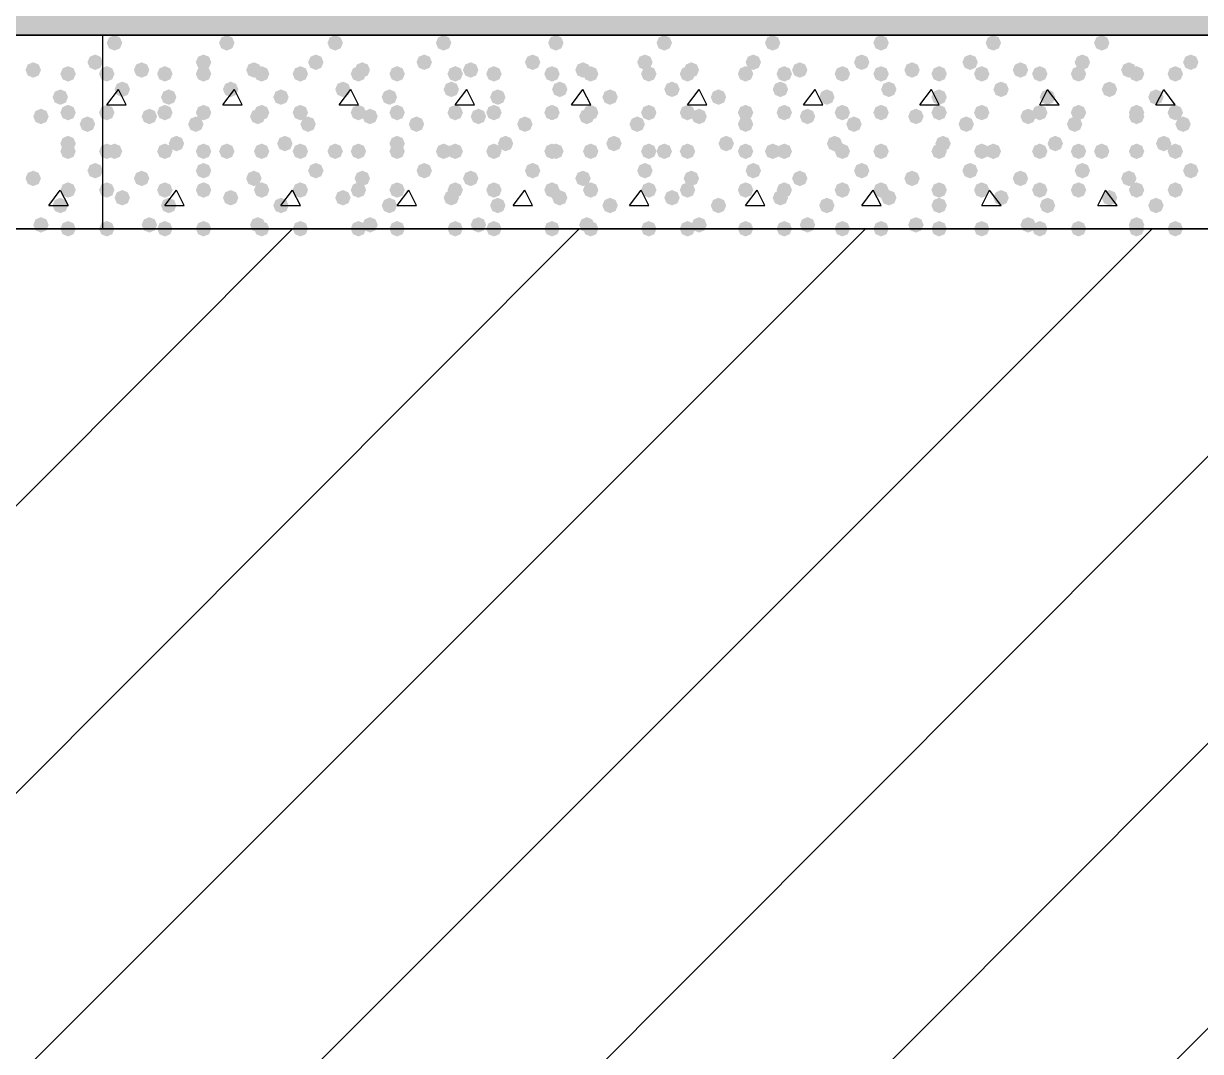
# Model space of a CAD drawing. Header units: millimetres. Extents: x 0 to 420, y 0 to 297.
# Drawn here: x 173.93 to 186.8, y 154.83 to 166.07 of the extents above; entities that cross this region are included whole.
import ezdxf

# ---------------------------------------------------------------- set-up
doc = ezdxf.new("R2010")
doc.units = ezdxf.units.MM
doc.layers.get('0').update_dxf_attribs({"linetype": 'CONTINUOUS'})

msp = doc.modelspace()

# ---------------------------------------------------------------- hatches: boundary and pattern name
at = {"true_color": 0x000008}
h = msp.add_hatch(color=0, dxfattribs=at)
h.paths.add_polyline_path([(378.544667, 177.927), (32.469667, 177.927), (378.544667, 165.946667)], flags=0)
h.paths.add_polyline_path([(32.469667, 177.927), (378.544667, 165.946667), (32.469667, 165.946667)], flags=0)
for points in [[(175.006, 165.862), (174.981129, 165.802204), (174.921333, 165.777333), (174.861538, 165.802204), (174.836667, 165.862), (174.861537, 165.921796), (174.921333, 165.946667), (174.981129, 165.921796)], [(176.233667, 165.862), (176.208796, 165.802204), (176.149, 165.777333), (176.089204, 165.802204), (176.064333, 165.862), (176.089204, 165.921796), (176.149, 165.946667), (176.208796, 165.921796)], [(177.419, 165.862), (177.394129, 165.802204), (177.334333, 165.777333), (177.274538, 165.802204), (177.249667, 165.862), (177.274537, 165.921796), (177.334333, 165.946667), (177.394129, 165.921796)], [(178.604333, 165.862), (178.579463, 165.802204), (178.519667, 165.777333), (178.459871, 165.802204), (178.435, 165.862), (178.459871, 165.921796), (178.519667, 165.946667), (178.579462, 165.921796)], [(179.832, 165.862), (179.807129, 165.802204), (179.747333, 165.777333), (179.687537, 165.802204), (179.662667, 165.862), (179.687537, 165.921796), (179.747333, 165.946667), (179.807129, 165.921796)], [(181.017333, 165.862), (180.992462, 165.802204), (180.932667, 165.777333), (180.872871, 165.802204), (180.848, 165.862), (180.872871, 165.921796), (180.932667, 165.946667), (180.992462, 165.921796)], [(182.202667, 165.862), (182.177796, 165.802204), (182.118, 165.777333), (182.058204, 165.802204), (182.033333, 165.862), (182.058204, 165.921796), (182.118, 165.946667), (182.177796, 165.921796)], [(183.388, 165.862), (183.363129, 165.802204), (183.303333, 165.777333), (183.243538, 165.802204), (183.218667, 165.862), (183.243537, 165.921796), (183.303333, 165.946667), (183.363129, 165.921796)], [(184.615667, 165.862), (184.590796, 165.802204), (184.531, 165.777333), (184.471204, 165.802204), (184.446333, 165.862), (184.471204, 165.921796), (184.531, 165.946667), (184.590796, 165.921796)], [(185.801, 165.862), (185.776129, 165.802204), (185.716333, 165.777333), (185.656538, 165.802204), (185.631667, 165.862), (185.656537, 165.921796), (185.716333, 165.946667), (185.776129, 165.921796)], [(175.302333, 165.565667), (175.277462, 165.505871), (175.217667, 165.481), (175.157871, 165.505871), (175.133, 165.565667), (175.157871, 165.625462), (175.217667, 165.650333), (175.277462, 165.625463)], [(175.979667, 165.650333), (175.954796, 165.590537), (175.895, 165.565667), (175.835204, 165.590537), (175.810333, 165.650333), (175.835204, 165.710129), (175.895, 165.735), (175.954796, 165.710129)], [(176.53, 165.565667), (176.505129, 165.505871), (176.445333, 165.481), (176.385538, 165.505871), (176.360667, 165.565667), (176.385537, 165.625462), (176.445333, 165.650333), (176.505129, 165.625463)], [(177.207333, 165.650333), (177.182462, 165.590537), (177.122667, 165.565667), (177.062871, 165.590537), (177.038, 165.650333), (177.062871, 165.710129), (177.122667, 165.735), (177.182462, 165.710129)], [(177.715333, 165.565667), (177.690462, 165.505871), (177.630667, 165.481), (177.570871, 165.505871), (177.546, 165.565667), (177.570871, 165.625462), (177.630667, 165.650333), (177.690462, 165.625463)], [(178.392667, 165.650333), (178.367796, 165.590537), (178.308, 165.565667), (178.248204, 165.590537), (178.223333, 165.650333), (178.248204, 165.710129), (178.308, 165.735), (178.367796, 165.710129)], [(178.900667, 165.565667), (178.875796, 165.505871), (178.816, 165.481), (178.756204, 165.505871), (178.731333, 165.565667), (178.756204, 165.625462), (178.816, 165.650333), (178.875796, 165.625463)], [(179.578, 165.650333), (179.553129, 165.590537), (179.493333, 165.565667), (179.433538, 165.590537), (179.408667, 165.650333), (179.433537, 165.710129), (179.493333, 165.735), (179.553129, 165.710129)], [(180.128333, 165.565667), (180.103462, 165.505871), (180.043667, 165.481), (179.983871, 165.505871), (179.959, 165.565667), (179.983871, 165.625462), (180.043667, 165.650333), (180.103462, 165.625463)], [(180.805667, 165.650333), (180.780796, 165.590537), (180.721, 165.565667), (180.661204, 165.590537), (180.636333, 165.650333), (180.661204, 165.710129), (180.721, 165.735), (180.780796, 165.710129)], [(181.313667, 165.565667), (181.288796, 165.505871), (181.229, 165.481), (181.169204, 165.505871), (181.144333, 165.565667), (181.169204, 165.625462), (181.229, 165.650333), (181.288796, 165.625463)], [(181.991, 165.650333), (181.966129, 165.590537), (181.906333, 165.565667), (181.846538, 165.590537), (181.821667, 165.650333), (181.846537, 165.710129), (181.906333, 165.735), (181.966129, 165.710129)], [(182.499, 165.565667), (182.474129, 165.505871), (182.414333, 165.481), (182.354537, 165.505871), (182.329667, 165.565667), (182.354537, 165.625462), (182.414333, 165.650333), (182.474129, 165.625463)], [(183.176333, 165.650333), (183.151462, 165.590537), (183.091667, 165.565667), (183.031871, 165.590537), (183.007, 165.650333), (183.031871, 165.710129), (183.091667, 165.735), (183.151462, 165.710129)], [(183.726667, 165.565667), (183.701796, 165.505871), (183.642, 165.481), (183.582204, 165.505871), (183.557333, 165.565667), (183.582204, 165.625462), (183.642, 165.650333), (183.701796, 165.625463)], [(184.361667, 165.650333), (184.336796, 165.590537), (184.277, 165.565667), (184.217204, 165.590537), (184.192333, 165.650333), (184.217204, 165.710129), (184.277, 165.735), (184.336796, 165.710129)], [(184.912, 165.565667), (184.887129, 165.505871), (184.827333, 165.481), (184.767538, 165.505871), (184.742667, 165.565667), (184.767537, 165.625462), (184.827333, 165.650333), (184.887129, 165.625463)], [(185.589333, 165.650333), (185.564462, 165.590537), (185.504667, 165.565667), (185.444871, 165.590537), (185.42, 165.650333), (185.444871, 165.710129), (185.504667, 165.735), (185.564462, 165.710129)], [(186.097333, 165.565667), (186.072462, 165.505871), (186.012667, 165.481), (185.952871, 165.505871), (185.928, 165.565667), (185.952871, 165.625462), (186.012667, 165.650333), (186.072462, 165.625463)], [(186.774667, 165.650333), (186.749796, 165.590537), (186.69, 165.565667), (186.630204, 165.590537), (186.605333, 165.650333), (186.630204, 165.710129), (186.69, 165.735), (186.749796, 165.710129)], [(174.921333, 165.523333), (174.896462, 165.463537), (174.836667, 165.438667), (174.776871, 165.463537), (174.752, 165.523333), (174.776871, 165.583129), (174.836667, 165.608), (174.896462, 165.583129)], [(175.556333, 165.523333), (175.531462, 165.463537), (175.471667, 165.438667), (175.411871, 165.463537), (175.387, 165.523333), (175.411871, 165.583129), (175.471667, 165.608), (175.531462, 165.583129)], [(175.979667, 165.523333), (175.954796, 165.463537), (175.895, 165.438667), (175.835204, 165.463537), (175.810333, 165.523333), (175.835204, 165.583129), (175.895, 165.608), (175.954796, 165.583129)], [(176.614667, 165.523333), (176.589796, 165.463537), (176.53, 165.438667), (176.470204, 165.463537), (176.445333, 165.523333), (176.470204, 165.583129), (176.53, 165.608), (176.589796, 165.583129)], [(177.038, 165.523333), (177.013129, 165.463537), (176.953333, 165.438667), (176.893538, 165.463537), (176.868667, 165.523333), (176.893537, 165.583129), (176.953333, 165.608), (177.013129, 165.583129)], [(177.673, 165.523333), (177.648129, 165.463537), (177.588333, 165.438667), (177.528538, 165.463537), (177.503667, 165.523333), (177.528537, 165.583129), (177.588333, 165.608), (177.648129, 165.583129)], [(178.096333, 165.523333), (178.071463, 165.463537), (178.011667, 165.438667), (177.951871, 165.463537), (177.927, 165.523333), (177.951871, 165.583129), (178.011667, 165.608), (178.071462, 165.583129)], [(178.731333, 165.523333), (178.706462, 165.463537), (178.646667, 165.438667), (178.586871, 165.463537), (178.562, 165.523333), (178.586871, 165.583129), (178.646667, 165.608), (178.706462, 165.583129)], [(179.154667, 165.523333), (179.129796, 165.463537), (179.07, 165.438667), (179.010204, 165.463537), (178.985333, 165.523333), (179.010204, 165.583129), (179.07, 165.608), (179.129796, 165.583129)], [(179.789667, 165.523333), (179.764796, 165.463537), (179.705, 165.438667), (179.645204, 165.463537), (179.620333, 165.523333), (179.645204, 165.583129), (179.705, 165.608), (179.764796, 165.583129)], [(180.213, 165.523333), (180.188129, 165.463537), (180.128333, 165.438667), (180.068537, 165.463537), (180.043667, 165.523333), (180.068537, 165.583129), (180.128333, 165.608), (180.188129, 165.583129)], [(180.848, 165.523333), (180.823129, 165.463537), (180.763333, 165.438667), (180.703537, 165.463537), (180.678667, 165.523333), (180.703537, 165.583129), (180.763333, 165.608), (180.823129, 165.583129)], [(181.271333, 165.523333), (181.246462, 165.463537), (181.186667, 165.438667), (181.126871, 165.463537), (181.102, 165.523333), (181.126871, 165.583129), (181.186667, 165.608), (181.246462, 165.583129)], [(181.906333, 165.523333), (181.881463, 165.463537), (181.821667, 165.438667), (181.761871, 165.463537), (181.737, 165.523333), (181.761871, 165.583129), (181.821667, 165.608), (181.881462, 165.583129)], [(182.329667, 165.523333), (182.304796, 165.463537), (182.245, 165.438667), (182.185204, 165.463537), (182.160333, 165.523333), (182.185204, 165.583129), (182.245, 165.608), (182.304796, 165.583129)], [(182.964667, 165.523333), (182.939796, 165.463537), (182.88, 165.438667), (182.820204, 165.463537), (182.795333, 165.523333), (182.820204, 165.583129), (182.88, 165.608), (182.939796, 165.583129)], [(183.388, 165.523333), (183.363129, 165.463537), (183.303333, 165.438667), (183.243538, 165.463537), (183.218667, 165.523333), (183.243537, 165.583129), (183.303333, 165.608), (183.363129, 165.583129)], [(184.023, 165.523333), (183.998129, 165.463537), (183.938333, 165.438667), (183.878537, 165.463537), (183.853667, 165.523333), (183.878537, 165.583129), (183.938333, 165.608), (183.998129, 165.583129)], [(184.488667, 165.523333), (184.463796, 165.463537), (184.404, 165.438667), (184.344204, 165.463537), (184.319333, 165.523333), (184.344204, 165.583129), (184.404, 165.608), (184.463796, 165.583129)], [(185.123667, 165.523333), (185.098796, 165.463537), (185.039, 165.438667), (184.979204, 165.463537), (184.954333, 165.523333), (184.979204, 165.583129), (185.039, 165.608), (185.098796, 165.583129)], [(185.547, 165.523333), (185.522129, 165.463537), (185.462333, 165.438667), (185.402537, 165.463537), (185.377667, 165.523333), (185.402537, 165.583129), (185.462333, 165.608), (185.522129, 165.583129)], [(186.182, 165.523333), (186.157129, 165.463537), (186.097333, 165.438667), (186.037537, 165.463537), (186.012667, 165.523333), (186.037537, 165.583129), (186.097333, 165.608), (186.157129, 165.583129)], [(186.605333, 165.523333), (186.580462, 165.463537), (186.520667, 165.438667), (186.460871, 165.463537), (186.436, 165.523333), (186.460871, 165.583129), (186.520667, 165.608), (186.580462, 165.583129)], [(175.090667, 165.354), (175.065796, 165.294204), (175.006, 165.269333), (174.946204, 165.294204), (174.921333, 165.354), (174.946204, 165.413796), (175.006, 165.438667), (175.065796, 165.413796)], [(176.276, 165.354), (176.251129, 165.294204), (176.191333, 165.269333), (176.131538, 165.294204), (176.106667, 165.354), (176.131537, 165.413796), (176.191333, 165.438667), (176.251129, 165.413796)], [(177.503667, 165.354), (177.478796, 165.294204), (177.419, 165.269333), (177.359204, 165.294204), (177.334333, 165.354), (177.359204, 165.413796), (177.419, 165.438667), (177.478796, 165.413796)], [(178.689, 165.354), (178.664129, 165.294204), (178.604333, 165.269333), (178.544537, 165.294204), (178.519667, 165.354), (178.544537, 165.413796), (178.604333, 165.438667), (178.664129, 165.413796)], [(179.874333, 165.354), (179.849463, 165.294204), (179.789667, 165.269333), (179.729871, 165.294204), (179.705, 165.354), (179.729871, 165.413796), (179.789667, 165.438667), (179.849462, 165.413796)], [(181.102, 165.354), (181.077129, 165.294204), (181.017333, 165.269333), (180.957538, 165.294204), (180.932667, 165.354), (180.957537, 165.413796), (181.017333, 165.438667), (181.077129, 165.413796)], [(182.287333, 165.354), (182.262462, 165.294204), (182.202667, 165.269333), (182.142871, 165.294204), (182.118, 165.354), (182.142871, 165.413796), (182.202667, 165.438667), (182.262462, 165.413796)], [(183.472667, 165.354), (183.447796, 165.294204), (183.388, 165.269333), (183.328204, 165.294204), (183.303333, 165.354), (183.328204, 165.413796), (183.388, 165.438667), (183.447796, 165.413796)], [(184.700333, 165.354), (184.675462, 165.294204), (184.615667, 165.269333), (184.555871, 165.294204), (184.531, 165.354), (184.555871, 165.413796), (184.615667, 165.438667), (184.675462, 165.413796)], [(185.885667, 165.354), (185.860796, 165.294204), (185.801, 165.269333), (185.741204, 165.294204), (185.716333, 165.354), (185.741204, 165.413796), (185.801, 165.438667), (185.860796, 165.413796)], [(175.598667, 165.269333), (175.573796, 165.209537), (175.514, 165.184667), (175.454204, 165.209537), (175.429333, 165.269333), (175.454204, 165.329129), (175.514, 165.354), (175.573796, 165.329129)], [(176.826333, 165.269333), (176.801462, 165.209537), (176.741667, 165.184667), (176.681871, 165.209537), (176.657, 165.269333), (176.681871, 165.329129), (176.741667, 165.354), (176.801462, 165.329129)], [(178.011667, 165.269333), (177.986796, 165.209537), (177.927, 165.184667), (177.867204, 165.209537), (177.842333, 165.269333), (177.867204, 165.329129), (177.927, 165.354), (177.986796, 165.329129)], [(179.197, 165.269333), (179.172129, 165.209537), (179.112333, 165.184667), (179.052538, 165.209537), (179.027667, 165.269333), (179.052537, 165.329129), (179.112333, 165.354), (179.172129, 165.329129)], [(180.424667, 165.269333), (180.399796, 165.209537), (180.34, 165.184667), (180.280204, 165.209537), (180.255333, 165.269333), (180.280204, 165.329129), (180.34, 165.354), (180.399796, 165.329129)], [(181.61, 165.269333), (181.585129, 165.209537), (181.525333, 165.184667), (181.465538, 165.209537), (181.440667, 165.269333), (181.465537, 165.329129), (181.525333, 165.354), (181.585129, 165.329129)], [(182.795333, 165.269333), (182.770462, 165.209537), (182.710667, 165.184667), (182.650871, 165.209537), (182.626, 165.269333), (182.650871, 165.329129), (182.710667, 165.354), (182.770462, 165.329129)], [(184.023, 165.269333), (183.998129, 165.209537), (183.938333, 165.184667), (183.878537, 165.209537), (183.853667, 165.269333), (183.878537, 165.329129), (183.938333, 165.354), (183.998129, 165.329129)], [(185.208333, 165.269333), (185.183462, 165.209537), (185.123667, 165.184667), (185.063871, 165.209537), (185.039, 165.269333), (185.063871, 165.329129), (185.123667, 165.354), (185.183462, 165.329129)], [(186.393667, 165.269333), (186.368796, 165.209537), (186.309, 165.184667), (186.249204, 165.209537), (186.224333, 165.269333), (186.249204, 165.329129), (186.309, 165.354), (186.368796, 165.329129)], [(174.921333, 165.1), (174.896462, 165.040204), (174.836667, 165.015333), (174.776871, 165.040204), (174.752, 165.1), (174.776871, 165.159796), (174.836667, 165.184667), (174.896462, 165.159796)], [(175.387, 165.057667), (175.362129, 164.997871), (175.302333, 164.973), (175.242538, 164.997871), (175.217667, 165.057667), (175.242537, 165.117462), (175.302333, 165.142333), (175.362129, 165.117463)], [(175.556333, 165.1), (175.531462, 165.040204), (175.471667, 165.015333), (175.411871, 165.040204), (175.387, 165.1), (175.411871, 165.159796), (175.471667, 165.184667), (175.531462, 165.159796)], [(175.979667, 165.1), (175.954796, 165.040204), (175.895, 165.015333), (175.835204, 165.040204), (175.810333, 165.1), (175.835204, 165.159796), (175.895, 165.184667), (175.954796, 165.159796)], [(176.572333, 165.057667), (176.547462, 164.997871), (176.487667, 164.973), (176.427871, 164.997871), (176.403, 165.057667), (176.427871, 165.117462), (176.487667, 165.142333), (176.547462, 165.117463)], [(176.614667, 165.1), (176.589796, 165.040204), (176.53, 165.015333), (176.470204, 165.040204), (176.445333, 165.1), (176.470204, 165.159796), (176.53, 165.184667), (176.589796, 165.159796)], [(177.038, 165.1), (177.013129, 165.040204), (176.953333, 165.015333), (176.893538, 165.040204), (176.868667, 165.1), (176.893537, 165.159796), (176.953333, 165.184667), (177.013129, 165.159796)], [(177.673, 165.1), (177.648129, 165.040204), (177.588333, 165.015333), (177.528538, 165.040204), (177.503667, 165.1), (177.528537, 165.159796), (177.588333, 165.184667), (177.648129, 165.159796)], [(177.8, 165.057667), (177.775129, 164.997871), (177.715333, 164.973), (177.655538, 164.997871), (177.630667, 165.057667), (177.655537, 165.117462), (177.715333, 165.142333), (177.775129, 165.117463)], [(178.096333, 165.1), (178.071463, 165.040204), (178.011667, 165.015333), (177.951871, 165.040204), (177.927, 165.1), (177.951871, 165.159796), (178.011667, 165.184667), (178.071462, 165.159796)], [(178.731333, 165.1), (178.706462, 165.040204), (178.646667, 165.015333), (178.586871, 165.040204), (178.562, 165.1), (178.586871, 165.159796), (178.646667, 165.184667), (178.706462, 165.159796)], [(178.985333, 165.057667), (178.960462, 164.997871), (178.900667, 164.973), (178.840871, 164.997871), (178.816, 165.057667), (178.840871, 165.117462), (178.900667, 165.142333), (178.960462, 165.117463)], [(179.154667, 165.1), (179.129796, 165.040204), (179.07, 165.015333), (179.010204, 165.040204), (178.985333, 165.1), (179.010204, 165.159796), (179.07, 165.184667), (179.129796, 165.159796)], [(179.789667, 165.1), (179.764796, 165.040204), (179.705, 165.015333), (179.645204, 165.040204), (179.620333, 165.1), (179.645204, 165.159796), (179.705, 165.184667), (179.764796, 165.159796)], [(180.170667, 165.057667), (180.145796, 164.997871), (180.086, 164.973), (180.026204, 164.997871), (180.001333, 165.057667), (180.026204, 165.117462), (180.086, 165.142333), (180.145796, 165.117463)], [(180.213, 165.1), (180.188129, 165.040204), (180.128333, 165.015333), (180.068537, 165.040204), (180.043667, 165.1), (180.068537, 165.159796), (180.128333, 165.184667), (180.188129, 165.159796)], [(180.848, 165.1), (180.823129, 165.040204), (180.763333, 165.015333), (180.703537, 165.040204), (180.678667, 165.1), (180.703537, 165.159796), (180.763333, 165.184667), (180.823129, 165.159796)], [(181.271333, 165.1), (181.246462, 165.040204), (181.186667, 165.015333), (181.126871, 165.040204), (181.102, 165.1), (181.126871, 165.159796), (181.186667, 165.184667), (181.246462, 165.159796)], [(181.398333, 165.057667), (181.373462, 164.997871), (181.313667, 164.973), (181.253871, 164.997871), (181.229, 165.057667), (181.253871, 165.117462), (181.313667, 165.142333), (181.373462, 165.117463)], [(181.906333, 165.1), (181.881463, 165.040204), (181.821667, 165.015333), (181.761871, 165.040204), (181.737, 165.1), (181.761871, 165.159796), (181.821667, 165.184667), (181.881462, 165.159796)], [(182.329667, 165.1), (182.304796, 165.040204), (182.245, 165.015333), (182.185204, 165.040204), (182.160333, 165.1), (182.185204, 165.159796), (182.245, 165.184667), (182.304796, 165.159796)], [(182.583667, 165.057667), (182.558796, 164.997871), (182.499, 164.973), (182.439204, 164.997871), (182.414333, 165.057667), (182.439204, 165.117462), (182.499, 165.142333), (182.558796, 165.117463)], [(182.964667, 165.1), (182.939796, 165.040204), (182.88, 165.015333), (182.820204, 165.040204), (182.795333, 165.1), (182.820204, 165.159796), (182.88, 165.184667), (182.939796, 165.159796)], [(183.388, 165.1), (183.363129, 165.040204), (183.303333, 165.015333), (183.243538, 165.040204), (183.218667, 165.1), (183.243537, 165.159796), (183.303333, 165.184667), (183.363129, 165.159796)], [(183.769, 165.057667), (183.744129, 164.997871), (183.684333, 164.973), (183.624538, 164.997871), (183.599667, 165.057667), (183.624537, 165.117462), (183.684333, 165.142333), (183.744129, 165.117463)], [(184.023, 165.1), (183.998129, 165.040204), (183.938333, 165.015333), (183.878537, 165.040204), (183.853667, 165.1), (183.878537, 165.159796), (183.938333, 165.184667), (183.998129, 165.159796)], [(184.488667, 165.1), (184.463796, 165.040204), (184.404, 165.015333), (184.344204, 165.040204), (184.319333, 165.1), (184.344204, 165.159796), (184.404, 165.184667), (184.463796, 165.159796)], [(184.996667, 165.057667), (184.971796, 164.997871), (184.912, 164.973), (184.852204, 164.997871), (184.827333, 165.057667), (184.852204, 165.117462), (184.912, 165.142333), (184.971796, 165.117463)], [(185.123667, 165.1), (185.098796, 165.040204), (185.039, 165.015333), (184.979204, 165.040204), (184.954333, 165.1), (184.979204, 165.159796), (185.039, 165.184667), (185.098796, 165.159796)], [(185.547, 165.1), (185.522129, 165.040204), (185.462333, 165.015333), (185.402537, 165.040204), (185.377667, 165.1), (185.402537, 165.159796), (185.462333, 165.184667), (185.522129, 165.159796)], [(186.182, 165.1), (186.157129, 165.040204), (186.097333, 165.015333), (186.037537, 165.040204), (186.012667, 165.1), (186.037537, 165.159796), (186.097333, 165.184667), (186.157129, 165.159796)], [(186.182, 165.057667), (186.157129, 164.997871), (186.097333, 164.973), (186.037537, 164.997871), (186.012667, 165.057667), (186.037537, 165.117462), (186.097333, 165.142333), (186.157129, 165.117463)], [(186.605333, 165.1), (186.580462, 165.040204), (186.520667, 165.015333), (186.460871, 165.040204), (186.436, 165.1), (186.460871, 165.159796), (186.520667, 165.184667), (186.580462, 165.159796)], [(175.895, 164.973), (175.870129, 164.913204), (175.810333, 164.888333), (175.750538, 164.913204), (175.725667, 164.973), (175.750537, 165.032796), (175.810333, 165.057667), (175.870129, 165.032796)], [(177.122667, 164.973), (177.097796, 164.913204), (177.038, 164.888333), (176.978204, 164.913204), (176.953333, 164.973), (176.978204, 165.032796), (177.038, 165.057667), (177.097796, 165.032796)], [(178.308, 164.973), (178.283129, 164.913204), (178.223333, 164.888333), (178.163538, 164.913204), (178.138667, 164.973), (178.163537, 165.032796), (178.223333, 165.057667), (178.283129, 165.032796)], [(179.493333, 164.973), (179.468462, 164.913204), (179.408667, 164.888333), (179.348871, 164.913204), (179.324, 164.973), (179.348871, 165.032796), (179.408667, 165.057667), (179.468462, 165.032796)], [(180.721, 164.973), (180.696129, 164.913204), (180.636333, 164.888333), (180.576538, 164.913204), (180.551667, 164.973), (180.576537, 165.032796), (180.636333, 165.057667), (180.696129, 165.032796)], [(181.906333, 164.973), (181.881463, 164.913204), (181.821667, 164.888333), (181.761871, 164.913204), (181.737, 164.973), (181.761871, 165.032796), (181.821667, 165.057667), (181.881462, 165.032796)], [(183.091667, 164.973), (183.066796, 164.913204), (183.007, 164.888333), (182.947204, 164.913204), (182.922333, 164.973), (182.947204, 165.032796), (183.007, 165.057667), (183.066796, 165.032796)], [(184.319333, 164.973), (184.294463, 164.913204), (184.234667, 164.888333), (184.174871, 164.913204), (184.15, 164.973), (184.174871, 165.032796), (184.234667, 165.057667), (184.294462, 165.032796)], [(185.504667, 164.973), (185.479796, 164.913204), (185.42, 164.888333), (185.360204, 164.913204), (185.335333, 164.973), (185.360204, 165.032796), (185.42, 165.057667), (185.479796, 165.032796)], [(186.69, 164.973), (186.665129, 164.913204), (186.605333, 164.888333), (186.545538, 164.913204), (186.520667, 164.973), (186.545537, 165.032796), (186.605333, 165.057667), (186.665129, 165.032796)], [(174.921333, 164.676667), (174.896462, 164.616871), (174.836667, 164.592), (174.776871, 164.616871), (174.752, 164.676667), (174.776871, 164.736462), (174.836667, 164.761333), (174.896462, 164.736463)], [(175.006, 164.676667), (174.981129, 164.616871), (174.921333, 164.592), (174.861538, 164.616871), (174.836667, 164.676667), (174.861537, 164.736462), (174.921333, 164.761333), (174.981129, 164.736463)], [(175.556333, 164.676667), (175.531462, 164.616871), (175.471667, 164.592), (175.411871, 164.616871), (175.387, 164.676667), (175.411871, 164.736462), (175.471667, 164.761333), (175.531462, 164.736463)], [(175.683333, 164.761333), (175.658462, 164.701537), (175.598667, 164.676667), (175.538871, 164.701537), (175.514, 164.761333), (175.538871, 164.821129), (175.598667, 164.846), (175.658462, 164.821129)], [(175.979667, 164.676667), (175.954796, 164.616871), (175.895, 164.592), (175.835204, 164.616871), (175.810333, 164.676667), (175.835204, 164.736462), (175.895, 164.761333), (175.954796, 164.736463)], [(176.233667, 164.676667), (176.208796, 164.616871), (176.149, 164.592), (176.089204, 164.616871), (176.064333, 164.676667), (176.089204, 164.736462), (176.149, 164.761333), (176.208796, 164.736463)], [(176.614667, 164.676667), (176.589796, 164.616871), (176.53, 164.592), (176.470204, 164.616871), (176.445333, 164.676667), (176.470204, 164.736462), (176.53, 164.761333), (176.589796, 164.736463)], [(176.868667, 164.761333), (176.843796, 164.701537), (176.784, 164.676667), (176.724204, 164.701537), (176.699333, 164.761333), (176.724204, 164.821129), (176.784, 164.846), (176.843796, 164.821129)], [(177.038, 164.676667), (177.013129, 164.616871), (176.953333, 164.592), (176.893538, 164.616871), (176.868667, 164.676667), (176.893537, 164.736462), (176.953333, 164.761333), (177.013129, 164.736463)], [(177.419, 164.676667), (177.394129, 164.616871), (177.334333, 164.592), (177.274538, 164.616871), (177.249667, 164.676667), (177.274537, 164.736462), (177.334333, 164.761333), (177.394129, 164.736463)], [(177.673, 164.676667), (177.648129, 164.616871), (177.588333, 164.592), (177.528538, 164.616871), (177.503667, 164.676667), (177.528537, 164.736462), (177.588333, 164.761333), (177.648129, 164.736463)], [(178.096333, 164.761333), (178.071463, 164.701537), (178.011667, 164.676667), (177.951871, 164.701537), (177.927, 164.761333), (177.951871, 164.821129), (178.011667, 164.846), (178.071462, 164.821129)], [(178.096333, 164.676667), (178.071463, 164.616871), (178.011667, 164.592), (177.951871, 164.616871), (177.927, 164.676667), (177.951871, 164.736462), (178.011667, 164.761333), (178.071462, 164.736463)], [(178.604333, 164.676667), (178.579463, 164.616871), (178.519667, 164.592), (178.459871, 164.616871), (178.435, 164.676667), (178.459871, 164.736462), (178.519667, 164.761333), (178.579462, 164.736463)], [(178.731333, 164.676667), (178.706462, 164.616871), (178.646667, 164.592), (178.586871, 164.616871), (178.562, 164.676667), (178.586871, 164.736462), (178.646667, 164.761333), (178.706462, 164.736463)], [(179.154667, 164.676667), (179.129796, 164.616871), (179.07, 164.592), (179.010204, 164.616871), (178.985333, 164.676667), (179.010204, 164.736462), (179.07, 164.761333), (179.129796, 164.736463)], [(179.281667, 164.761333), (179.256796, 164.701537), (179.197, 164.676667), (179.137204, 164.701537), (179.112333, 164.761333), (179.137204, 164.821129), (179.197, 164.846), (179.256796, 164.821129)], [(179.789667, 164.676667), (179.764796, 164.616871), (179.705, 164.592), (179.645204, 164.616871), (179.620333, 164.676667), (179.645204, 164.736462), (179.705, 164.761333), (179.764796, 164.736463)], [(179.832, 164.676667), (179.807129, 164.616871), (179.747333, 164.592), (179.687537, 164.616871), (179.662667, 164.676667), (179.687537, 164.736462), (179.747333, 164.761333), (179.807129, 164.736463)], [(180.213, 164.676667), (180.188129, 164.616871), (180.128333, 164.592), (180.068537, 164.616871), (180.043667, 164.676667), (180.068537, 164.736462), (180.128333, 164.761333), (180.188129, 164.736463)], [(180.467, 164.761333), (180.442129, 164.701537), (180.382333, 164.676667), (180.322538, 164.701537), (180.297667, 164.761333), (180.322537, 164.821129), (180.382333, 164.846), (180.442129, 164.821129)], [(180.848, 164.676667), (180.823129, 164.616871), (180.763333, 164.592), (180.703537, 164.616871), (180.678667, 164.676667), (180.703537, 164.736462), (180.763333, 164.761333), (180.823129, 164.736463)], [(181.017333, 164.676667), (180.992462, 164.616871), (180.932667, 164.592), (180.872871, 164.616871), (180.848, 164.676667), (180.872871, 164.736462), (180.932667, 164.761333), (180.992462, 164.736463)], [(181.271333, 164.676667), (181.246462, 164.616871), (181.186667, 164.592), (181.126871, 164.616871), (181.102, 164.676667), (181.126871, 164.736462), (181.186667, 164.761333), (181.246462, 164.736463)], [(181.694667, 164.761333), (181.669796, 164.701537), (181.61, 164.676667), (181.550204, 164.701537), (181.525333, 164.761333), (181.550204, 164.821129), (181.61, 164.846), (181.669796, 164.821129)], [(181.906333, 164.676667), (181.881463, 164.616871), (181.821667, 164.592), (181.761871, 164.616871), (181.737, 164.676667), (181.761871, 164.736462), (181.821667, 164.761333), (181.881462, 164.736463)], [(182.202667, 164.676667), (182.177796, 164.616871), (182.118, 164.592), (182.058204, 164.616871), (182.033333, 164.676667), (182.058204, 164.736462), (182.118, 164.761333), (182.177796, 164.736463)], [(182.329667, 164.676667), (182.304796, 164.616871), (182.245, 164.592), (182.185204, 164.616871), (182.160333, 164.676667), (182.185204, 164.736462), (182.245, 164.761333), (182.304796, 164.736463)], [(182.88, 164.761333), (182.855129, 164.701537), (182.795333, 164.676667), (182.735538, 164.701537), (182.710667, 164.761333), (182.735537, 164.821129), (182.795333, 164.846), (182.855129, 164.821129)], [(182.964667, 164.676667), (182.939796, 164.616871), (182.88, 164.592), (182.820204, 164.616871), (182.795333, 164.676667), (182.820204, 164.736462), (182.88, 164.761333), (182.939796, 164.736463)], [(183.388, 164.676667), (183.363129, 164.616871), (183.303333, 164.592), (183.243538, 164.616871), (183.218667, 164.676667), (183.243537, 164.736462), (183.303333, 164.761333), (183.363129, 164.736463)], [(183.388, 164.676667), (183.363129, 164.616871), (183.303333, 164.592), (183.243538, 164.616871), (183.218667, 164.676667), (183.243537, 164.736462), (183.303333, 164.761333), (183.363129, 164.736463)], [(184.023, 164.676667), (183.998129, 164.616871), (183.938333, 164.592), (183.878537, 164.616871), (183.853667, 164.676667), (183.878537, 164.736462), (183.938333, 164.761333), (183.998129, 164.736463)], [(184.065333, 164.761333), (184.040462, 164.701537), (183.980667, 164.676667), (183.920871, 164.701537), (183.896, 164.761333), (183.920871, 164.821129), (183.980667, 164.846), (184.040462, 164.821129)], [(184.488667, 164.676667), (184.463796, 164.616871), (184.404, 164.592), (184.344204, 164.616871), (184.319333, 164.676667), (184.344204, 164.736462), (184.404, 164.761333), (184.463796, 164.736463)], [(184.615667, 164.676667), (184.590796, 164.616871), (184.531, 164.592), (184.471204, 164.616871), (184.446333, 164.676667), (184.471204, 164.736462), (184.531, 164.761333), (184.590796, 164.736463)], [(185.123667, 164.676667), (185.098796, 164.616871), (185.039, 164.592), (184.979204, 164.616871), (184.954333, 164.676667), (184.979204, 164.736462), (185.039, 164.761333), (185.098796, 164.736463)], [(185.293, 164.761333), (185.268129, 164.701537), (185.208333, 164.676667), (185.148538, 164.701537), (185.123667, 164.761333), (185.148537, 164.821129), (185.208333, 164.846), (185.268129, 164.821129)], [(185.547, 164.676667), (185.522129, 164.616871), (185.462333, 164.592), (185.402537, 164.616871), (185.377667, 164.676667), (185.402537, 164.736462), (185.462333, 164.761333), (185.522129, 164.736463)], [(185.801, 164.676667), (185.776129, 164.616871), (185.716333, 164.592), (185.656538, 164.616871), (185.631667, 164.676667), (185.656537, 164.736462), (185.716333, 164.761333), (185.776129, 164.736463)], [(186.182, 164.676667), (186.157129, 164.616871), (186.097333, 164.592), (186.037537, 164.616871), (186.012667, 164.676667), (186.037537, 164.736462), (186.097333, 164.761333), (186.157129, 164.736463)], [(186.478333, 164.761333), (186.453463, 164.701537), (186.393667, 164.676667), (186.333871, 164.701537), (186.309, 164.761333), (186.333871, 164.821129), (186.393667, 164.846), (186.453462, 164.821129)], [(186.605333, 164.676667), (186.580462, 164.616871), (186.520667, 164.592), (186.460871, 164.616871), (186.436, 164.676667), (186.460871, 164.736462), (186.520667, 164.761333), (186.580462, 164.736463)], [(175.979667, 164.465), (175.954796, 164.405204), (175.895, 164.380333), (175.835204, 164.405204), (175.810333, 164.465), (175.835204, 164.524796), (175.895, 164.549667), (175.954796, 164.524796)], [(177.207333, 164.465), (177.182462, 164.405204), (177.122667, 164.380333), (177.062871, 164.405204), (177.038, 164.465), (177.062871, 164.524796), (177.122667, 164.549667), (177.182462, 164.524796)], [(178.392667, 164.465), (178.367796, 164.405204), (178.308, 164.380333), (178.248204, 164.405204), (178.223333, 164.465), (178.248204, 164.524796), (178.308, 164.549667), (178.367796, 164.524796)], [(179.578, 164.465), (179.553129, 164.405204), (179.493333, 164.380333), (179.433538, 164.405204), (179.408667, 164.465), (179.433537, 164.524796), (179.493333, 164.549667), (179.553129, 164.524796)], [(180.805667, 164.465), (180.780796, 164.405204), (180.721, 164.380333), (180.661204, 164.405204), (180.636333, 164.465), (180.661204, 164.524796), (180.721, 164.549667), (180.780796, 164.524796)], [(181.991, 164.465), (181.966129, 164.405204), (181.906333, 164.380333), (181.846538, 164.405204), (181.821667, 164.465), (181.846537, 164.524796), (181.906333, 164.549667), (181.966129, 164.524796)], [(183.176333, 164.465), (183.151462, 164.405204), (183.091667, 164.380333), (183.031871, 164.405204), (183.007, 164.465), (183.031871, 164.524796), (183.091667, 164.549667), (183.151462, 164.524796)], [(184.361667, 164.465), (184.336796, 164.405204), (184.277, 164.380333), (184.217204, 164.405204), (184.192333, 164.465), (184.217204, 164.524796), (184.277, 164.549667), (184.336796, 164.524796)], [(185.589333, 164.465), (185.564462, 164.405204), (185.504667, 164.380333), (185.444871, 164.405204), (185.42, 164.465), (185.444871, 164.524796), (185.504667, 164.549667), (185.564462, 164.524796)], [(186.774667, 164.465), (186.749796, 164.405204), (186.69, 164.380333), (186.630204, 164.405204), (186.605333, 164.465), (186.630204, 164.524796), (186.69, 164.549667), (186.749796, 164.524796)], [(175.302333, 164.380333), (175.277462, 164.320537), (175.217667, 164.295667), (175.157871, 164.320537), (175.133, 164.380333), (175.157871, 164.440129), (175.217667, 164.465), (175.277462, 164.440129)], [(176.53, 164.380333), (176.505129, 164.320537), (176.445333, 164.295667), (176.385538, 164.320537), (176.360667, 164.380333), (176.385537, 164.440129), (176.445333, 164.465), (176.505129, 164.440129)], [(177.715333, 164.380333), (177.690462, 164.320537), (177.630667, 164.295667), (177.570871, 164.320537), (177.546, 164.380333), (177.570871, 164.440129), (177.630667, 164.465), (177.690462, 164.440129)], [(178.900667, 164.380333), (178.875796, 164.320537), (178.816, 164.295667), (178.756204, 164.320537), (178.731333, 164.380333), (178.756204, 164.440129), (178.816, 164.465), (178.875796, 164.440129)], [(180.128333, 164.380333), (180.103462, 164.320537), (180.043667, 164.295667), (179.983871, 164.320537), (179.959, 164.380333), (179.983871, 164.440129), (180.043667, 164.465), (180.103462, 164.440129)], [(181.313667, 164.380333), (181.288796, 164.320537), (181.229, 164.295667), (181.169204, 164.320537), (181.144333, 164.380333), (181.169204, 164.440129), (181.229, 164.465), (181.288796, 164.440129)], [(182.499, 164.380333), (182.474129, 164.320537), (182.414333, 164.295667), (182.354537, 164.320537), (182.329667, 164.380333), (182.354537, 164.440129), (182.414333, 164.465), (182.474129, 164.440129)], [(183.726667, 164.380333), (183.701796, 164.320537), (183.642, 164.295667), (183.582204, 164.320537), (183.557333, 164.380333), (183.582204, 164.440129), (183.642, 164.465), (183.701796, 164.440129)], [(184.912, 164.380333), (184.887129, 164.320537), (184.827333, 164.295667), (184.767538, 164.320537), (184.742667, 164.380333), (184.767537, 164.440129), (184.827333, 164.465), (184.887129, 164.440129)], [(186.097333, 164.380333), (186.072462, 164.320537), (186.012667, 164.295667), (185.952871, 164.320537), (185.928, 164.380333), (185.952871, 164.440129), (186.012667, 164.465), (186.072462, 164.440129)], [(174.921333, 164.253333), (174.896462, 164.193537), (174.836667, 164.168667), (174.776871, 164.193537), (174.752, 164.253333), (174.776871, 164.313129), (174.836667, 164.338), (174.896462, 164.313129)], [(175.090667, 164.168667), (175.065796, 164.108871), (175.006, 164.084), (174.946204, 164.108871), (174.921333, 164.168667), (174.946204, 164.228462), (175.006, 164.253333), (175.065796, 164.228463)], [(175.556333, 164.253333), (175.531462, 164.193537), (175.471667, 164.168667), (175.411871, 164.193537), (175.387, 164.253333), (175.411871, 164.313129), (175.471667, 164.338), (175.531462, 164.313129)], [(175.979667, 164.253333), (175.954796, 164.193537), (175.895, 164.168667), (175.835204, 164.193537), (175.810333, 164.253333), (175.835204, 164.313129), (175.895, 164.338), (175.954796, 164.313129)], [(176.276, 164.168667), (176.251129, 164.108871), (176.191333, 164.084), (176.131538, 164.108871), (176.106667, 164.168667), (176.131537, 164.228462), (176.191333, 164.253333), (176.251129, 164.228463)], [(176.614667, 164.253333), (176.589796, 164.193537), (176.53, 164.168667), (176.470204, 164.193537), (176.445333, 164.253333), (176.470204, 164.313129), (176.53, 164.338), (176.589796, 164.313129)], [(177.038, 164.253333), (177.013129, 164.193537), (176.953333, 164.168667), (176.893538, 164.193537), (176.868667, 164.253333), (176.893537, 164.313129), (176.953333, 164.338), (177.013129, 164.313129)], [(177.503667, 164.168667), (177.478796, 164.108871), (177.419, 164.084), (177.359204, 164.108871), (177.334333, 164.168667), (177.359204, 164.228462), (177.419, 164.253333), (177.478796, 164.228463)], [(177.673, 164.253333), (177.648129, 164.193537), (177.588333, 164.168667), (177.528538, 164.193537), (177.503667, 164.253333), (177.528537, 164.313129), (177.588333, 164.338), (177.648129, 164.313129)], [(178.096333, 164.253333), (178.071463, 164.193537), (178.011667, 164.168667), (177.951871, 164.193537), (177.927, 164.253333), (177.951871, 164.313129), (178.011667, 164.338), (178.071462, 164.313129)], [(178.689, 164.168667), (178.664129, 164.108871), (178.604333, 164.084), (178.544537, 164.108871), (178.519667, 164.168667), (178.544537, 164.228462), (178.604333, 164.253333), (178.664129, 164.228463)], [(178.731333, 164.253333), (178.706462, 164.193537), (178.646667, 164.168667), (178.586871, 164.193537), (178.562, 164.253333), (178.586871, 164.313129), (178.646667, 164.338), (178.706462, 164.313129)], [(179.154667, 164.253333), (179.129796, 164.193537), (179.07, 164.168667), (179.010204, 164.193537), (178.985333, 164.253333), (179.010204, 164.313129), (179.07, 164.338), (179.129796, 164.313129)], [(179.789667, 164.253333), (179.764796, 164.193537), (179.705, 164.168667), (179.645204, 164.193537), (179.620333, 164.253333), (179.645204, 164.313129), (179.705, 164.338), (179.764796, 164.313129)], [(179.874333, 164.168667), (179.849463, 164.108871), (179.789667, 164.084), (179.729871, 164.108871), (179.705, 164.168667), (179.729871, 164.228462), (179.789667, 164.253333), (179.849462, 164.228463)], [(180.213, 164.253333), (180.188129, 164.193537), (180.128333, 164.168667), (180.068537, 164.193537), (180.043667, 164.253333), (180.068537, 164.313129), (180.128333, 164.338), (180.188129, 164.313129)], [(180.848, 164.253333), (180.823129, 164.193537), (180.763333, 164.168667), (180.703537, 164.193537), (180.678667, 164.253333), (180.703537, 164.313129), (180.763333, 164.338), (180.823129, 164.313129)], [(181.102, 164.168667), (181.077129, 164.108871), (181.017333, 164.084), (180.957538, 164.108871), (180.932667, 164.168667), (180.957537, 164.228462), (181.017333, 164.253333), (181.077129, 164.228463)], [(181.271333, 164.253333), (181.246462, 164.193537), (181.186667, 164.168667), (181.126871, 164.193537), (181.102, 164.253333), (181.126871, 164.313129), (181.186667, 164.338), (181.246462, 164.313129)], [(181.906333, 164.253333), (181.881463, 164.193537), (181.821667, 164.168667), (181.761871, 164.193537), (181.737, 164.253333), (181.761871, 164.313129), (181.821667, 164.338), (181.881462, 164.313129)], [(182.287333, 164.168667), (182.262462, 164.108871), (182.202667, 164.084), (182.142871, 164.108871), (182.118, 164.168667), (182.142871, 164.228462), (182.202667, 164.253333), (182.262462, 164.228463)], [(182.329667, 164.253333), (182.304796, 164.193537), (182.245, 164.168667), (182.185204, 164.193537), (182.160333, 164.253333), (182.185204, 164.313129), (182.245, 164.338), (182.304796, 164.313129)], [(182.964667, 164.253333), (182.939796, 164.193537), (182.88, 164.168667), (182.820204, 164.193537), (182.795333, 164.253333), (182.820204, 164.313129), (182.88, 164.338), (182.939796, 164.313129)], [(183.388, 164.253333), (183.363129, 164.193537), (183.303333, 164.168667), (183.243538, 164.193537), (183.218667, 164.253333), (183.243537, 164.313129), (183.303333, 164.338), (183.363129, 164.313129)], [(183.472667, 164.168667), (183.447796, 164.108871), (183.388, 164.084), (183.328204, 164.108871), (183.303333, 164.168667), (183.328204, 164.228462), (183.388, 164.253333), (183.447796, 164.228463)], [(184.023, 164.253333), (183.998129, 164.193537), (183.938333, 164.168667), (183.878537, 164.193537), (183.853667, 164.253333), (183.878537, 164.313129), (183.938333, 164.338), (183.998129, 164.313129)], [(184.488667, 164.253333), (184.463796, 164.193537), (184.404, 164.168667), (184.344204, 164.193537), (184.319333, 164.253333), (184.344204, 164.313129), (184.404, 164.338), (184.463796, 164.313129)], [(184.700333, 164.168667), (184.675462, 164.108871), (184.615667, 164.084), (184.555871, 164.108871), (184.531, 164.168667), (184.555871, 164.228462), (184.615667, 164.253333), (184.675462, 164.228463)], [(185.123667, 164.253333), (185.098796, 164.193537), (185.039, 164.168667), (184.979204, 164.193537), (184.954333, 164.253333), (184.979204, 164.313129), (185.039, 164.338), (185.098796, 164.313129)], [(185.547, 164.253333), (185.522129, 164.193537), (185.462333, 164.168667), (185.402537, 164.193537), (185.377667, 164.253333), (185.402537, 164.313129), (185.462333, 164.338), (185.522129, 164.313129)], [(185.885667, 164.168667), (185.860796, 164.108871), (185.801, 164.084), (185.741204, 164.108871), (185.716333, 164.168667), (185.741204, 164.228462), (185.801, 164.253333), (185.860796, 164.228463)], [(186.182, 164.253333), (186.157129, 164.193537), (186.097333, 164.168667), (186.037537, 164.193537), (186.012667, 164.253333), (186.037537, 164.313129), (186.097333, 164.338), (186.157129, 164.313129)], [(186.605333, 164.253333), (186.580462, 164.193537), (186.520667, 164.168667), (186.460871, 164.193537), (186.436, 164.253333), (186.460871, 164.313129), (186.520667, 164.338), (186.580462, 164.313129)], [(175.598667, 164.084), (175.573796, 164.024204), (175.514, 163.999333), (175.454204, 164.024204), (175.429333, 164.084), (175.454204, 164.143796), (175.514, 164.168667), (175.573796, 164.143796)], [(176.826333, 164.084), (176.801462, 164.024204), (176.741667, 163.999333), (176.681871, 164.024204), (176.657, 164.084), (176.681871, 164.143796), (176.741667, 164.168667), (176.801462, 164.143796)], [(178.011667, 164.084), (177.986796, 164.024204), (177.927, 163.999333), (177.867204, 164.024204), (177.842333, 164.084), (177.867204, 164.143796), (177.927, 164.168667), (177.986796, 164.143796)], [(179.197, 164.084), (179.172129, 164.024204), (179.112333, 163.999333), (179.052538, 164.024204), (179.027667, 164.084), (179.052537, 164.143796), (179.112333, 164.168667), (179.172129, 164.143796)], [(180.424667, 164.084), (180.399796, 164.024204), (180.34, 163.999333), (180.280204, 164.024204), (180.255333, 164.084), (180.280204, 164.143796), (180.34, 164.168667), (180.399796, 164.143796)], [(181.61, 164.084), (181.585129, 164.024204), (181.525333, 163.999333), (181.465538, 164.024204), (181.440667, 164.084), (181.465537, 164.143796), (181.525333, 164.168667), (181.585129, 164.143796)], [(182.795333, 164.084), (182.770462, 164.024204), (182.710667, 163.999333), (182.650871, 164.024204), (182.626, 164.084), (182.650871, 164.143796), (182.710667, 164.168667), (182.770462, 164.143796)], [(184.023, 164.084), (183.998129, 164.024204), (183.938333, 163.999333), (183.878537, 164.024204), (183.853667, 164.084), (183.878537, 164.143796), (183.938333, 164.168667), (183.998129, 164.143796)], [(185.208333, 164.084), (185.183462, 164.024204), (185.123667, 163.999333), (185.063871, 164.024204), (185.039, 164.084), (185.063871, 164.143796), (185.123667, 164.168667), (185.183462, 164.143796)], [(186.393667, 164.084), (186.368796, 164.024204), (186.309, 163.999333), (186.249204, 164.024204), (186.224333, 164.084), (186.249204, 164.143796), (186.309, 164.168667), (186.368796, 164.143796)], [(175.387, 163.872333), (175.362129, 163.812537), (175.302333, 163.787667), (175.242538, 163.812537), (175.217667, 163.872333), (175.242537, 163.932129), (175.302333, 163.957), (175.362129, 163.932129)], [(176.572333, 163.872333), (176.547462, 163.812537), (176.487667, 163.787667), (176.427871, 163.812537), (176.403, 163.872333), (176.427871, 163.932129), (176.487667, 163.957), (176.547462, 163.932129)], [(177.8, 163.872333), (177.775129, 163.812537), (177.715333, 163.787667), (177.655538, 163.812537), (177.630667, 163.872333), (177.655537, 163.932129), (177.715333, 163.957), (177.775129, 163.932129)], [(178.985333, 163.872333), (178.960462, 163.812537), (178.900667, 163.787667), (178.840871, 163.812537), (178.816, 163.872333), (178.840871, 163.932129), (178.900667, 163.957), (178.960462, 163.932129)], [(180.170667, 163.872333), (180.145796, 163.812537), (180.086, 163.787667), (180.026204, 163.812537), (180.001333, 163.872333), (180.026204, 163.932129), (180.086, 163.957), (180.145796, 163.932129)], [(181.398333, 163.872333), (181.373462, 163.812537), (181.313667, 163.787667), (181.253871, 163.812537), (181.229, 163.872333), (181.253871, 163.932129), (181.313667, 163.957), (181.373462, 163.932129)], [(182.583667, 163.872333), (182.558796, 163.812537), (182.499, 163.787667), (182.439204, 163.812537), (182.414333, 163.872333), (182.439204, 163.932129), (182.499, 163.957), (182.558796, 163.932129)], [(183.769, 163.872333), (183.744129, 163.812537), (183.684333, 163.787667), (183.624538, 163.812537), (183.599667, 163.872333), (183.624537, 163.932129), (183.684333, 163.957), (183.744129, 163.932129)], [(184.996667, 163.872333), (184.971796, 163.812537), (184.912, 163.787667), (184.852204, 163.812537), (184.827333, 163.872333), (184.852204, 163.932129), (184.912, 163.957), (184.971796, 163.932129)], [(186.182, 163.872333), (186.157129, 163.812537), (186.097333, 163.787667), (186.037537, 163.812537), (186.012667, 163.872333), (186.037537, 163.932129), (186.097333, 163.957), (186.157129, 163.932129)], [(174.921333, 163.83), (174.896462, 163.770204), (174.836667, 163.745333), (174.776871, 163.770204), (174.752, 163.83), (174.776871, 163.889796), (174.836667, 163.914667), (174.896462, 163.889796)], [(175.556333, 163.83), (175.531462, 163.770204), (175.471667, 163.745333), (175.411871, 163.770204), (175.387, 163.83), (175.411871, 163.889796), (175.471667, 163.914667), (175.531462, 163.889796)], [(175.979667, 163.83), (175.954796, 163.770204), (175.895, 163.745333), (175.835204, 163.770204), (175.810333, 163.83), (175.835204, 163.889796), (175.895, 163.914667), (175.954796, 163.889796)], [(176.614667, 163.83), (176.589796, 163.770204), (176.53, 163.745333), (176.470204, 163.770204), (176.445333, 163.83), (176.470204, 163.889796), (176.53, 163.914667), (176.589796, 163.889796)], [(177.038, 163.83), (177.013129, 163.770204), (176.953333, 163.745333), (176.893538, 163.770204), (176.868667, 163.83), (176.893537, 163.889796), (176.953333, 163.914667), (177.013129, 163.889796)], [(177.673, 163.83), (177.648129, 163.770204), (177.588333, 163.745333), (177.528538, 163.770204), (177.503667, 163.83), (177.528537, 163.889796), (177.588333, 163.914667), (177.648129, 163.889796)], [(178.096333, 163.83), (178.071463, 163.770204), (178.011667, 163.745333), (177.951871, 163.770204), (177.927, 163.83), (177.951871, 163.889796), (178.011667, 163.914667), (178.071462, 163.889796)], [(178.731333, 163.83), (178.706462, 163.770204), (178.646667, 163.745333), (178.586871, 163.770204), (178.562, 163.83), (178.586871, 163.889796), (178.646667, 163.914667), (178.706462, 163.889796)], [(179.154667, 163.83), (179.129796, 163.770204), (179.07, 163.745333), (179.010204, 163.770204), (178.985333, 163.83), (179.010204, 163.889796), (179.07, 163.914667), (179.129796, 163.889796)], [(179.789667, 163.83), (179.764796, 163.770204), (179.705, 163.745333), (179.645204, 163.770204), (179.620333, 163.83), (179.645204, 163.889796), (179.705, 163.914667), (179.764796, 163.889796)], [(180.213, 163.83), (180.188129, 163.770204), (180.128333, 163.745333), (180.068537, 163.770204), (180.043667, 163.83), (180.068537, 163.889796), (180.128333, 163.914667), (180.188129, 163.889796)], [(180.848, 163.83), (180.823129, 163.770204), (180.763333, 163.745333), (180.703537, 163.770204), (180.678667, 163.83), (180.703537, 163.889796), (180.763333, 163.914667), (180.823129, 163.889796)], [(181.271333, 163.83), (181.246462, 163.770204), (181.186667, 163.745333), (181.126871, 163.770204), (181.102, 163.83), (181.126871, 163.889796), (181.186667, 163.914667), (181.246462, 163.889796)], [(181.906333, 163.83), (181.881463, 163.770204), (181.821667, 163.745333), (181.761871, 163.770204), (181.737, 163.83), (181.761871, 163.889796), (181.821667, 163.914667), (181.881462, 163.889796)], [(182.329667, 163.83), (182.304796, 163.770204), (182.245, 163.745333), (182.185204, 163.770204), (182.160333, 163.83), (182.185204, 163.889796), (182.245, 163.914667), (182.304796, 163.889796)], [(182.964667, 163.83), (182.939796, 163.770204), (182.88, 163.745333), (182.820204, 163.770204), (182.795333, 163.83), (182.820204, 163.889796), (182.88, 163.914667), (182.939796, 163.889796)], [(183.388, 163.83), (183.363129, 163.770204), (183.303333, 163.745333), (183.243538, 163.770204), (183.218667, 163.83), (183.243537, 163.889796), (183.303333, 163.914667), (183.363129, 163.889796)], [(184.023, 163.83), (183.998129, 163.770204), (183.938333, 163.745333), (183.878537, 163.770204), (183.853667, 163.83), (183.878537, 163.889796), (183.938333, 163.914667), (183.998129, 163.889796)], [(184.488667, 163.83), (184.463796, 163.770204), (184.404, 163.745333), (184.344204, 163.770204), (184.319333, 163.83), (184.344204, 163.889796), (184.404, 163.914667), (184.463796, 163.889796)], [(185.123667, 163.83), (185.098796, 163.770204), (185.039, 163.745333), (184.979204, 163.770204), (184.954333, 163.83), (184.979204, 163.889796), (185.039, 163.914667), (185.098796, 163.889796)], [(185.547, 163.83), (185.522129, 163.770204), (185.462333, 163.745333), (185.402537, 163.770204), (185.377667, 163.83), (185.402537, 163.889796), (185.462333, 163.914667), (185.522129, 163.889796)], [(186.182, 163.83), (186.157129, 163.770204), (186.097333, 163.745333), (186.037537, 163.770204), (186.012667, 163.83), (186.037537, 163.889796), (186.097333, 163.914667), (186.157129, 163.889796)], [(186.605333, 163.83), (186.580462, 163.770204), (186.520667, 163.745333), (186.460871, 163.770204), (186.436, 163.83), (186.460871, 163.889796), (186.520667, 163.914667), (186.580462, 163.889796)]]:
    msp.add_hatch(color=0, dxfattribs=at).paths.add_polyline_path(points, flags=0)
at = {"true_color": 0x000007}
for points in [[(174.117, 165.565667), (174.092129, 165.505871), (174.032333, 165.481), (173.972537, 165.505871), (173.947667, 165.565667), (173.972537, 165.625462), (174.032333, 165.650333), (174.092129, 165.625463)], [(174.794333, 165.650333), (174.769463, 165.590537), (174.709667, 165.565667), (174.649871, 165.590537), (174.625, 165.650333), (174.649871, 165.710129), (174.709667, 165.735), (174.769462, 165.710129)], [(174.498, 165.523333), (174.473129, 165.463537), (174.413333, 165.438667), (174.353538, 165.463537), (174.328667, 165.523333), (174.353537, 165.583129), (174.413333, 165.608), (174.473129, 165.583129)], [(174.413333, 165.269333), (174.388463, 165.209537), (174.328667, 165.184667), (174.268871, 165.209537), (174.244, 165.269333), (174.268871, 165.329129), (174.328667, 165.354), (174.388462, 165.329129)], [(174.201667, 165.057667), (174.176796, 164.997871), (174.117, 164.973), (174.057204, 164.997871), (174.032333, 165.057667), (174.057204, 165.117462), (174.117, 165.142333), (174.176796, 165.117463)], [(174.498, 165.1), (174.473129, 165.040204), (174.413333, 165.015333), (174.353538, 165.040204), (174.328667, 165.1), (174.353537, 165.159796), (174.413333, 165.184667), (174.473129, 165.159796)], [(174.709667, 164.973), (174.684796, 164.913204), (174.625, 164.888333), (174.565204, 164.913204), (174.540333, 164.973), (174.565204, 165.032796), (174.625, 165.057667), (174.684796, 165.032796)], [(174.498, 164.761333), (174.473129, 164.701537), (174.413333, 164.676667), (174.353538, 164.701537), (174.328667, 164.761333), (174.353537, 164.821129), (174.413333, 164.846), (174.473129, 164.821129)], [(174.498, 164.676667), (174.473129, 164.616871), (174.413333, 164.592), (174.353538, 164.616871), (174.328667, 164.676667), (174.353537, 164.736462), (174.413333, 164.761333), (174.473129, 164.736463)], [(174.794333, 164.465), (174.769463, 164.405204), (174.709667, 164.380333), (174.649871, 164.405204), (174.625, 164.465), (174.649871, 164.524796), (174.709667, 164.549667), (174.769462, 164.524796)], [(174.117, 164.380333), (174.092129, 164.320537), (174.032333, 164.295667), (173.972537, 164.320537), (173.947667, 164.380333), (173.972537, 164.440129), (174.032333, 164.465), (174.092129, 164.440129)], [(174.498, 164.253333), (174.473129, 164.193537), (174.413333, 164.168667), (174.353538, 164.193537), (174.328667, 164.253333), (174.353537, 164.313129), (174.413333, 164.338), (174.473129, 164.313129)], [(174.413333, 164.084), (174.388463, 164.024204), (174.328667, 163.999333), (174.268871, 164.024204), (174.244, 164.084), (174.268871, 164.143796), (174.328667, 164.168667), (174.388462, 164.143796)], [(174.201667, 163.872333), (174.176796, 163.812537), (174.117, 163.787667), (174.057204, 163.812537), (174.032333, 163.872333), (174.057204, 163.932129), (174.117, 163.957), (174.176796, 163.932129)], [(174.498, 163.83), (174.473129, 163.770204), (174.413333, 163.745333), (174.353538, 163.770204), (174.328667, 163.83), (174.353537, 163.889796), (174.413333, 163.914667), (174.473129, 163.889796)]]:
    msp.add_hatch(color=0, dxfattribs=at).paths.add_polyline_path(points, flags=0)

# ---------------------------------------------------------------- linework, layer by layer
at = {"color": 0, "true_color": 0x000008}
msp.add_lwpolyline([(32.469667, 177.927), (378.544667, 165.946667), (32.469667, 165.946667)], close=True, dxfattribs=at)
at = {"color": 0, "true_color": 0x000007}
for points in [[(31.369, 142.621), (31.369, 165.946667), (379.603, 165.946667), (379.603, 142.621), (217.17, 142.621), (217.17, 121.454333), (193.844333, 121.454333), (193.844333, 142.621)], [(31.369, 142.621), (31.369, 165.946667), (379.603, 165.946667), (379.603, 142.621), (217.17, 142.621), (217.17, 121.454333), (193.844333, 121.454333), (193.844333, 142.621)], [(172.677667, 165.946667), (172.677667, 163.83), (174.794333, 163.83), (174.794333, 165.946667)]]:
    msp.add_lwpolyline(points, close=True, dxfattribs=at)
for points in [[(193.844333, 165.946667), (174.794333, 165.946667)], [(174.201667, 164.084), (174.328667, 164.253333), (174.413333, 164.084)], [(174.201667, 164.084), (174.413333, 164.084)], [(174.794333, 163.83), (193.844333, 163.83)]]:
    msp.add_lwpolyline(points, dxfattribs=at)
at = {"color": 0, "true_color": 0x000008}
for points in [[(174.836667, 165.184667), (174.963667, 165.354)], [(175.048333, 165.184667), (174.963667, 165.354)], [(176.106667, 165.184667), (176.233667, 165.354)], [(176.318333, 165.184667), (176.233667, 165.354)], [(177.376667, 165.184667), (177.503667, 165.354)], [(177.588333, 165.184667), (177.503667, 165.354)], [(178.646667, 165.184667), (178.773667, 165.354)], [(178.858333, 165.184667), (178.773667, 165.354)], [(179.916667, 165.184667), (180.043667, 165.354)], [(180.128333, 165.184667), (180.043667, 165.354)], [(181.186667, 165.184667), (181.313667, 165.354)], [(181.398333, 165.184667), (181.313667, 165.354)], [(182.456667, 165.184667), (182.583667, 165.354)], [(182.668333, 165.184667), (182.583667, 165.354)], [(183.726667, 165.184667), (183.853667, 165.354)], [(183.938333, 165.184667), (183.853667, 165.354)], [(185.039, 165.184667), (185.123667, 165.354)], [(185.250667, 165.184667), (185.123667, 165.354)], [(186.309, 165.184667), (186.393667, 165.354)], [(186.520667, 165.184667), (186.393667, 165.354)], [(174.836667, 165.184667), (175.048333, 165.184667)], [(176.106667, 165.184667), (176.318333, 165.184667)], [(177.376667, 165.184667), (177.588333, 165.184667)], [(178.646667, 165.184667), (178.858333, 165.184667)], [(179.916667, 165.184667), (180.128333, 165.184667)], [(181.186667, 165.184667), (181.398333, 165.184667)], [(182.456667, 165.184667), (182.668333, 165.184667)], [(183.726667, 165.184667), (183.938333, 165.184667)], [(185.039, 165.184667), (185.250667, 165.184667)], [(186.309, 165.184667), (186.520667, 165.184667)], [(175.471667, 164.084), (175.598667, 164.253333)], [(175.683333, 164.084), (175.598667, 164.253333)], [(176.741667, 164.084), (176.868667, 164.253333)], [(176.953333, 164.084), (176.868667, 164.253333)], [(178.011667, 164.084), (178.138667, 164.253333)], [(178.223333, 164.084), (178.138667, 164.253333)], [(179.281667, 164.084), (179.408667, 164.253333)], [(179.493333, 164.084), (179.408667, 164.253333)], [(180.551667, 164.084), (180.678667, 164.253333)], [(180.763333, 164.084), (180.678667, 164.253333)], [(181.821667, 164.084), (181.948667, 164.253333)], [(182.033333, 164.084), (181.948667, 164.253333)], [(183.091667, 164.084), (183.218667, 164.253333)], [(183.303333, 164.084), (183.218667, 164.253333)], [(184.404, 164.084), (184.488667, 164.253333)], [(184.615667, 164.084), (184.488667, 164.253333)], [(185.674, 164.084), (185.758667, 164.253333)], [(185.885667, 164.084), (185.758667, 164.253333)], [(175.471667, 164.084), (175.683333, 164.084)], [(176.741667, 164.084), (176.953333, 164.084)], [(178.011667, 164.084), (178.223333, 164.084)], [(179.281667, 164.084), (179.493333, 164.084)], [(180.551667, 164.084), (180.763333, 164.084)], [(181.821667, 164.084), (182.033333, 164.084)], [(183.091667, 164.084), (183.303333, 164.084)], [(184.404, 164.084), (184.615667, 164.084)], [(185.674, 164.084), (185.885667, 164.084)]]:
    msp.add_lwpolyline(points, dxfattribs=at)
at = {"color": 0, "true_color": 0x0000fd}
msp.add_lwpolyline([(215.053333, 144.737667), (377.486333, 144.737667), (377.486333, 163.83), (33.528, 163.83), (33.528, 144.737667), (195.961, 144.737667), (195.961, 123.571), (215.053333, 123.571)], close=True, dxfattribs=at)
at = {"color": 0, "true_color": 0x000003}
for points in [[(157.818668, 144.737666), (176.868668, 163.829999)], [(160.951334, 144.737666), (180.001334, 163.829999)], [(164.041668, 144.737666), (183.134001, 163.829999)], [(167.174334, 144.737666), (186.266668, 163.829999)], [(170.307001, 144.737666), (189.357001, 163.829999)], [(173.439668, 144.737666), (192.489668, 163.829999)], [(176.530001, 144.737666), (195.622334, 163.829999)]]:
    msp.add_lwpolyline(points, dxfattribs=at)

doc.saveas('drawing.dxf')
